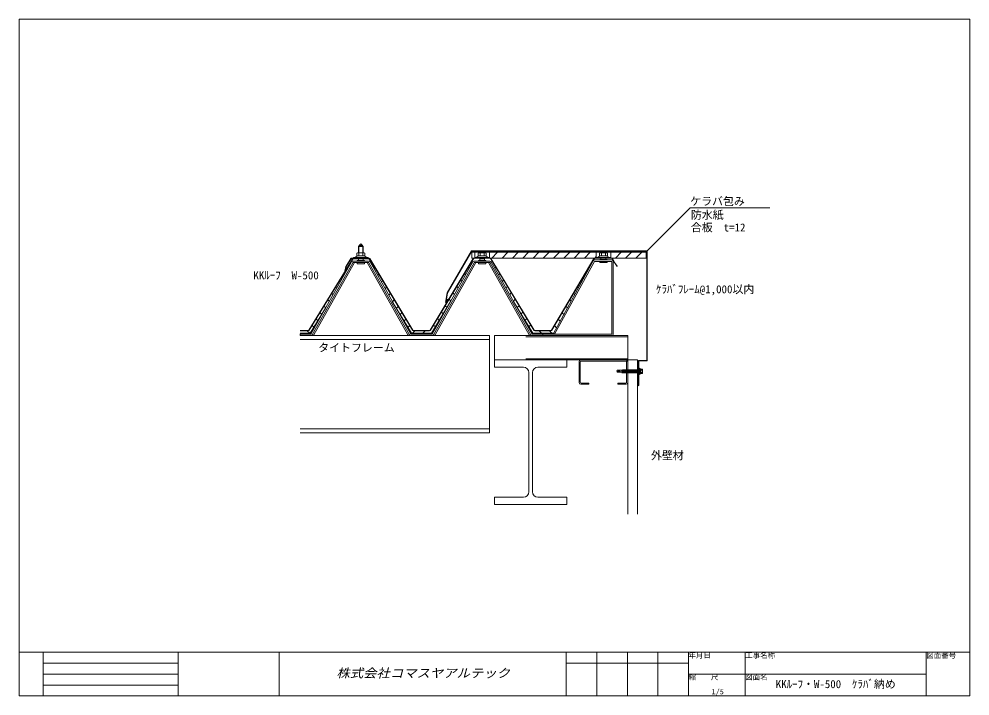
# Model space of a CAD drawing. Units: millimetres, scale not verified. Extents: x -1084 to 5209, y -2477 to 957.
# Drawn here: x 3249 to 5209, y -837 to 558 of the extents above; entities that cross this region are included whole.
import ezdxf
from ezdxf.enums import TextEntityAlignment as Align

# ---------------------------------------------------------------- set-up
doc = ezdxf.new("R2010")
doc.units = ezdxf.units.MM
doc.header["$LTSCALE"] = 5
doc.linetypes.add('USER1', pattern=[84, 63, -21])
doc.linetypes.add('USER2', pattern=[63, 42, -21])
doc.layers.add('0-0_0', color=1, linetype='Continuous', lineweight=18)
doc.layers.add('0-2_LAYER002', color=7, linetype='Continuous')
doc.styles.add('HG丸ｺﾞｼｯｸM-PRO', font='')
doc.styles.add('ＭＳ ゴシック', font='')
doc.styles.get('HG丸ｺﾞｼｯｸM-PRO').set_extended_font_data('HG丸ｺﾞｼｯｸM-PRO')
doc.styles.get('ＭＳ ゴシック').set_extended_font_data('MS Gothic')

msp = doc.modelspace()

# ---------------------------------------------------------------- linework, layer by layer
at = {"layer": '0-0_0', "color": 7}
for p, q in [((5208.823, 558.15), (5208.823, -836.85)), ((3948.323, 89.25), (3949.223, 90.15)), ((3948.323, 89.25), (3948.323, 76.45)), ((3948.323, 89.25), (3958.323, 89.25)), ((3949.223, 90.15), (3957.423, 90.15)), ((3949.223, 90.15), (3949.223, 76.45)), ((3949.573, 91.4), (3953.323, 95.15)), ((3949.573, 91.4), (3957.073, 91.4)), ((3949.573, 90.15), (3949.573, 91.4)), ((3953.323, 95.15), (3957.073, 91.4)), ((3957.073, 90.15), (3957.073, 91.4)), ((3957.423, 90.15), (3957.423, 76.45)), ((3958.323, 89.25), (3957.423, 90.15)), ((3958.323, 89.25), (3958.323, 76.45)), ((3846.409, -82.795), (3936.063, 63.41)), ((3846.92, -83.109), (3936.574, 63.096)), ((3922.906, 48.661), (3932.563, 64.41)), ((3923.417, 48.348), (3933.074, 64.096)), ((3969.354, 65.65), (3934.779, 65.65)), ((3969.354, 65.05), (3934.779, 65.05)), ((3937.188, 59.15), (3969.459, 59.15)), ((3968.61, 64.65), (3938.279, 64.65)), ((3968.61, 64.05), (3938.279, 64.05)), ((3938.323, 66.95), (3938.323, 65.65)), ((3940.823, 66.95), (3945.313, 69.516)), ((3961.406, 69.95), (3945.241, 69.95)), ((3946.323, 76.45), (3960.323, 76.45)), ((3948.323, 60.65), (3948.323, 64.05)), ((3949.282, 75.392), (3949.282, 69.95)), ((3957.365, 75.392), (3957.365, 69.95)), ((3958.323, 60.65), (3958.323, 64.05)), ((3960.323, 76.45), (3961.406, 75.825)), ((3960.823, 59.15), (3960.823, 60.65)), ((3965.823, 66.95), (3961.334, 69.516)), ((3961.406, 75.825), (3961.406, 69.95)), ((3974.203, 55.637), (3970.384, 62.974)), ((3974.735, 55.914), (3970.916, 63.251)), ((4059.726, -83.091), (3971.068, 64.082)), ((4060.24, -82.782), (3971.581, 64.392)), ((4185.065, 64.392), (4096.407, -82.782)), ((4185.579, 64.082), (4096.92, -83.091)), ((4219.459, 59.15), (4187.188, 59.15)), ((4219.354, 65.65), (4187.292, 65.65)), ((4219.354, 65.05), (4187.292, 65.05)), ((4188.323, 66.95), (4218.323, 66.95)), ((4188.323, 66.95), (4188.323, 65.65)), ((4190.823, 66.95), (4195.313, 69.516)), ((4196.323, 76.45), (4195.241, 75.825)), ((4195.241, 75.825), (4195.241, 69.95)), ((4211.406, 69.95), (4195.241, 69.95)), ((4195.823, 60.65), (4210.823, 60.65)), ((4195.823, 59.15), (4195.823, 60.65)), ((4196.323, 76.45), (4210.323, 76.45)), ((4198.323, 77.65), (4208.323, 77.65)), ((4198.323, 77.65), (4198.323, 76.45)), ((4198.323, 60.65), (4198.323, 65.05)), ((4198.323, 64.15), (4208.323, 64.15)), ((4198.433, 64.15), (4198.953, 65.05)), ((4199.223, 77.65), (4199.223, 76.45)), ((4199.282, 75.392), (4199.282, 69.95)), ((4207.365, 75.392), (4207.365, 69.95)), ((4207.423, 77.65), (4207.423, 76.45)), ((4208.213, 64.15), (4207.694, 65.05)), ((4208.323, 77.65), (4208.323, 76.45)), ((4208.323, 60.65), (4208.323, 65.05)), ((4210.323, 76.45), (4211.406, 75.825)), ((4210.823, 59.15), (4210.823, 60.65)), ((4215.823, 66.95), (4211.334, 69.516)), ((4211.406, 75.825), (4211.406, 69.95)), ((4309.726, -83.091), (4221.068, 64.082)), ((4310.24, -82.782), (4221.581, 64.392)), ((4433.568, 64.376), (4346.404, -82.769)), ((4434.084, 64.07), (4346.921, -83.075)), ((4432.469, 60.094), (4350.116, -89.906)), ((4435.099, 61.65), (4470.323, 61.65)), ((4470.11, 65.05), (4435.805, 65.05)), ((4438.323, 66.95), (4468.323, 66.95)), ((4470.11, 65.65), (4438.323, 65.65)), ((4440.823, 66.95), (4445.313, 69.516)), ((4446.323, 76.45), (4445.241, 75.825)), ((4445.241, 75.825), (4445.241, 69.95)), ((4461.406, 69.95), (4445.241, 69.95)), ((4445.823, 62.65), (4460.823, 62.65)), ((4445.823, 61.65), (4445.823, 62.65)), ((4446.323, 76.45), (4460.323, 76.45)), ((4448.323, 77.65), (4448.323, 76.45)), ((4448.323, 77.65), (4458.323, 77.65)), ((4448.323, 62.65), (4448.323, 65.05)), ((4449.223, 77.65), (4449.223, 76.45)), ((4449.282, 75.392), (4449.282, 69.95)), ((4457.365, 75.392), (4457.365, 69.95)), ((4457.423, 77.65), (4457.423, 76.45)), ((4458.323, 77.65), (4458.323, 76.45)), ((4458.323, 62.65), (4458.323, 65.05)), ((4460.323, 76.45), (4461.406, 75.825)), ((4460.823, 61.65), (4460.823, 62.65)), ((4465.823, 66.95), (4461.334, 69.516)), ((4461.406, 75.825), (4461.406, 69.95)), ((4475.703, 56.637), (4471.884, 63.974)), ((4476.235, 56.914), (4472.416, 64.251)), ((3934.404, 57.528), (3850.323, -91.35)), ((3937.014, 56.049), (3852.933, -92.829)), ((3940.52, 56.15), (3856.382, -92.829)), ((3922.606, 47.958), (3920.157, 38.57)), ((3923.187, 47.807), (3920.738, 38.418)), ((3937.188, 56.15), (3969.459, 56.15)), ((3945.823, 54.65), (3945.823, 56.15)), ((3946.823, 53.65), (3959.823, 53.65)), ((3960.823, 54.65), (3960.823, 56.15)), ((3966.127, 56.15), (4050.265, -92.829)), ((3969.633, 56.049), (4053.713, -92.829)), ((3972.243, 57.528), (4056.323, -91.35)), ((3974.366, 55.365), (3979.964, 47.217)), ((3974.861, 55.705), (3980.459, 47.557)), ((3979.964, 47.217), (3980.459, 47.557)), ((4184.404, 57.528), (4100.323, -91.35)), ((4187.014, 56.049), (4102.933, -92.829)), ((4190.52, 56.15), (4106.382, -92.829)), ((4219.459, 56.15), (4187.188, 56.15)), ((4195.823, 54.65), (4195.823, 56.15)), ((4196.823, 53.65), (4209.823, 53.65)), ((4210.823, 54.65), (4210.823, 56.15)), ((4216.127, 56.15), (4300.265, -92.829)), ((4219.633, 56.049), (4303.713, -92.829)), ((4222.243, 57.528), (4306.323, -91.35)), ((4435.099, 58.65), (4352.746, -91.35)), ((4435.099, 58.65), (4470.323, 58.65)), ((4446.262, 56.15), (4460.385, 56.15)), ((4470.323, 58.65), (4470.323, -91.35)), ((4473.323, 58.65), (4473.323, -91.35)), ((4475.866, 56.365), (4481.464, 48.217)), ((4476.361, 56.705), (4481.959, 48.557)), ((4481.464, 48.217), (4481.959, 48.557)), ((3920.157, 38.57), (3920.738, 38.418)), ((3844.704, -83.75), (3828.323, -83.75)), ((3844.704, -84.35), (3828.323, -84.35)), ((3850.323, -91.35), (3828.323, -91.35)), ((3853.772, -94.35), (3828.323, -94.35)), ((4052.875, -94.35), (4103.772, -94.35)), ((4056.04, -90.85), (4100.607, -90.85)), ((4056.323, -91.35), (4100.323, -91.35)), ((4094.693, -83.75), (4061.953, -83.75)), ((4094.693, -84.35), (4061.953, -84.35)), ((4302.875, -94.35), (4328.323, -94.35)), ((4306.323, -91.35), (4328.323, -91.35)), ((4344.684, -83.75), (4311.953, -83.75)), ((4344.684, -84.35), (4311.953, -84.35)), ((4328.323, -91.35), (4470.323, -91.35)), ((4328.323, -94.35), (4470.323, -94.35)), ((4352.746, -91.35), (4350.116, -89.906)), ((4503.323, -144.35), (4523.323, -144.35)), ((4503.323, -144.35), (4503.323, -462.35)), ((4523.323, -144.35), (4523.323, -462.35)), ((3248.823, -746.85), (5208.823, -746.85)), ((3298.823, -746.85), (3298.823, -836.85)), ((3577.168, -746.85), (3577.168, -836.85)), ((3784.73, -746.85), (3784.73, -836.85)), ((4376.605, -746.85), (4376.605, -836.85)), ((4439.605, -746.85), (4439.605, -836.85)), ((4502.605, -746.85), (4502.605, -836.85)), ((4565.605, -746.85), (4565.605, -836.85)), ((4628.605, -746.85), (4628.605, -836.85)), ((4745.603, -746.85), (4745.603, -836.85)), ((5118.823, -746.85), (5118.823, -836.85)), ((3298.823, -769.35), (3577.168, -769.35)), ((4628.605, -769.35), (4376.605, -769.35)), ((3298.823, -791.85), (3577.168, -791.85)), ((4628.605, -791.85), (5118.823, -791.85)), ((3298.823, -814.35), (3577.168, -814.35)), ((5208.823, -836.85), (3248.823, -836.85))]:
    msp.add_line(p, q, dxfattribs=at)
at = {"layer": '0-0_0', "color": 3}
for p, q in [((4131.352, -6.152), (4181.352, 80.45)), ((4132.115, -6.43), (4181.814, 79.65)), ((4542.523, 79.65), (4181.814, 79.65)), ((4542.523, -145.75), (4542.523, 79.65)), ((4132.115, -6.43), (4129.185, -23.047)), ((4129.185, -23.047), (4132.408, -19.206)), ((4132.408, -19.206), (4133.021, -19.72)), ((4542.523, -145.75), (4525.323, -145.75)), ((4525.323, -196.469), (4525.323, -145.75)), ((4543.323, -146.55), (4526.123, -146.55)), ((4526.123, -196.552), (4526.123, -146.55)), ((4525.123, -196.552), (4525.123, -187.452))]:
    msp.add_line(p, q, dxfattribs=at)
at = {"layer": '0-0_0', "color": 5, "linetype": 'USER1'}
msp.add_line((4541.523, 78.65), (4181.979, 78.65), dxfattribs=at)
at = {"layer": '0-0_0', "color": 2}
for p, q in [((3938.323, 65.65), (3968.323, 65.65)), ((4188.323, 65.65), (4218.323, 65.65)), ((4218.323, 66.95), (4218.323, 65.65)), ((4438.323, 66.95), (4438.323, 65.65)), ((4468.323, 66.95), (4468.323, 65.65)), ((4328.323, -91.35), (4328.323, -94.35))]:
    msp.add_line(p, q, dxfattribs=at)
at = {"layer": '0-0_0', "color": 33}
for p, q in [((4181.979, 77.65), (4218.323, 77.65)), ((4188.323, 77.65), (4188.323, 65.65)), ((4218.323, 77.65), (4218.323, 65.65)), ((4468.323, 77.65), (4218.323, 77.65)), ((4223.325, 65.65), (4235.325, 77.65)), ((4244.539, 65.65), (4256.539, 77.65)), ((4265.752, 65.65), (4277.752, 77.65)), ((4286.965, 65.65), (4298.965, 77.65)), ((4308.178, 65.65), (4320.178, 77.65)), ((4329.391, 65.65), (4341.391, 77.65)), ((4350.605, 65.65), (4362.605, 77.65)), ((4371.818, 65.65), (4383.818, 77.65)), ((4393.031, 65.65), (4405.031, 77.65)), ((4414.244, 65.65), (4426.244, 77.65)), ((4435.457, 65.65), (4438.323, 68.516)), ((4541.523, 77.65), (4468.323, 77.65)), ((4468.323, 77.65), (4468.323, 65.65)), ((4541.523, 65.65), (4468.323, 65.65)), ((4477.884, 65.65), (4489.884, 77.65)), ((4499.097, 65.65), (4511.097, 77.65)), ((4520.31, 65.65), (4532.31, 77.65)), ((4541.523, 65.65), (4541.523, 77.65))]:
    msp.add_line(p, q, dxfattribs=at)
at = {"layer": '0-0_0', "color": 2, "linetype": 'USER2'}
msp.add_line((4188.323, 65.65), (4218.323, 65.65), dxfattribs=at)
at = {"layer": '0-0_0', "color": 5}
for p, q in [((3925.607, 45.212), (3926.784, 44.035)), ((3972.593, 56.908), (3972.658, 56.973)), ((3980.249, 43.351), (3982.313, 45.415)), ((4175.138, 46.75), (4177.17, 44.719)), ((4229.477, 44.719), (4231.509, 46.75)), ((4423.518, 46.232), (4424.383, 45.367)), ((3917.544, 32.062), (3919.127, 30.478)), ((3987.906, 29.795), (3990.288, 32.177)), ((4159.188, 20.273), (4161.857, 17.605)), ((4167.163, 33.512), (4169.513, 31.162)), ((4237.134, 31.162), (4239.484, 33.512)), ((4244.79, 17.605), (4247.458, 20.273)), ((4415.626, 32.91), (4416.865, 31.672)), ((3901.417, 5.763), (3903.815, 3.365)), ((3909.48, 18.912), (3911.471, 16.922)), ((3995.562, 16.238), (3998.263, 18.938)), ((4003.218, 2.681), (4006.238, 5.7)), ((4151.213, 7.035), (4154.201, 4.048)), ((4252.446, 4.048), (4255.433, 7.035)), ((4399.844, 6.267), (4401.827, 4.283)), ((4407.735, 19.588), (4409.346, 17.977)), ((3893.353, -7.387), (3896.158, -10.192)), ((4010.875, -10.876), (4014.213, -7.538)), ((4135.264, -19.441), (4138.888, -23.066)), ((4143.239, -6.203), (4146.544, -9.509)), ((4260.103, -9.509), (4263.408, -6.203)), ((4267.759, -23.066), (4271.383, -19.441)), ((4391.952, -7.055), (4394.309, -9.412)), ((3848.958, -89.35), (3880.534, -37.858)), ((3877.226, -33.686), (3880.862, -37.322)), ((3885.29, -20.537), (3888.502, -23.749)), ((4057.659, -89.35), (4018.208, -23.861)), ((4022.187, -20.777), (4018.545, -24.419)), ((4030.162, -34.015), (4026.52, -37.658)), ((4098.988, -89.35), (4138.439, -23.861)), ((4127.289, -32.68), (4130.932, -36.323)), ((4307.659, -89.35), (4268.208, -23.861)), ((4279.358, -32.68), (4275.715, -36.323)), ((4376.169, -33.699), (4379.272, -36.801)), ((4384.061, -20.377), (4386.79, -23.106)), ((3869.163, -46.836), (3872.799, -50.472)), ((4038.137, -47.253), (4034.494, -50.896)), ((4119.314, -45.918), (4122.957, -49.561)), ((4287.333, -45.918), (4283.69, -49.561)), ((4368.278, -47.021), (4371.753, -50.496)), ((3853.036, -73.136), (3856.672, -76.771)), ((3861.099, -59.986), (3864.735, -63.622)), ((4046.112, -60.491), (4042.469, -64.134)), ((4054.087, -73.73), (4050.444, -77.373)), ((4103.364, -72.395), (4107.007, -76.037)), ((4111.339, -59.156), (4114.982, -62.799)), ((4295.308, -59.156), (4291.665, -62.799)), ((4303.283, -72.395), (4299.64, -76.037)), ((4352.495, -73.664), (4356.716, -77.885)), ((4360.387, -60.342), (4364.234, -64.19)), ((3848.958, -89.35), (3828.323, -89.35)), ((3843.037, -84.35), (3848.037, -89.35)), ((4098.988, -89.35), (4057.659, -89.35)), ((4064.68, -84.35), (4059.68, -89.35)), ((4085.894, -84.35), (4080.894, -89.35)), ((4307.659, -89.35), (4350.421, -89.35)), ((4320.754, -84.35), (4325.754, -89.35)), ((4341.967, -84.35), (4346.967, -89.35))]:
    msp.add_line(p, q, dxfattribs=at)
at = {"layer": '0-0_0', "color": 4}
for p, q in [((3828.323, -94.35), (4218.823, -94.35)), ((4218.823, -294.35), (4218.823, -94.35)), ((4228.823, -94.35), (4228.823, -144.35)), ((4503.323, -94.35), (4228.823, -94.35)), ((4503.323, -94.35), (4503.323, -144.35)), ((3828.323, -102.35), (4218.823, -102.35)), ((4228.823, -144.35), (4228.823, -159.25)), ((4228.823, -144.35), (4228.823, -159.25)), ((4503.323, -144.35), (4228.823, -144.35)), ((4403.323, -147.55), (4403.323, -191.15)), ((4405.623, -190.45), (4405.623, -148.25)), ((4500.123, -144.35), (4406.523, -144.35)), ((4407.223, -146.65), (4499.423, -146.65)), ((4501.023, -148.25), (4501.023, -190.45)), ((4503.323, -191.15), (4503.323, -147.55)), ((4228.823, -159.25), (4288.423, -159.25)), ((4299.598, -416.275), (4299.598, -170.425)), ((4307.048, -416.275), (4307.048, -170.425)), ((4377.823, -159.25), (4318.223, -159.25)), ((4406.523, -194.35), (4423.323, -194.35)), ((4483.323, -192.05), (4483.323, -194.35)), ((4499.423, -192.05), (4483.323, -192.05)), ((4483.323, -194.35), (4500.123, -194.35)), ((4218.823, -286.35), (3828.323, -286.35)), ((4218.823, -294.35), (3828.323, -294.35)), ((4228.823, -427.45), (4288.423, -427.45)), ((4228.823, -442.35), (4228.823, -427.45)), ((4377.823, -427.45), (4318.223, -427.45)), ((4377.823, -442.35), (4377.823, -427.45)), ((4228.823, -442.35), (4377.823, -442.35))]:
    msp.add_line(p, q, dxfattribs=at)
at = {"layer": '0-0_0', "color": 4, "linetype": 'USER2'}
for p, q in [((4503.323, -96.65), (4228.823, -96.65)), ((4503.323, -142.05), (4228.823, -142.05))]:
    msp.add_line(p, q, dxfattribs=at)
at = {"layer": '0-0_0'}
for p, q in [((4481.123, -167.761), (4482.294, -165.761)), ((4481.123, -167.761), (4482.314, -169.761)), ((4526.123, -165.761), (4482.294, -165.761)), ((4526.123, -169.761), (4482.314, -169.761)), ((4490.953, -169.761), (4490.953, -165.761)), ((4492.244, -171.318), (4493.282, -163.928)), ((4494.244, -171.318), (4495.282, -163.928)), ((4496.244, -171.318), (4497.282, -163.928)), ((4498.244, -171.318), (4499.282, -163.928)), ((4500.244, -171.318), (4501.282, -163.928)), ((4502.244, -171.318), (4503.282, -163.928)), ((4504.244, -171.318), (4505.282, -163.928)), ((4506.244, -171.318), (4507.282, -163.928)), ((4508.244, -171.318), (4509.282, -163.928)), ((4510.244, -171.318), (4511.282, -163.928)), ((4512.244, -171.318), (4513.282, -163.928)), ((4514.244, -171.318), (4515.282, -163.928)), ((4516.244, -171.318), (4517.282, -163.928)), ((4518.244, -171.318), (4519.282, -163.928)), ((4520.244, -171.318), (4521.282, -163.928)), ((4522.244, -171.318), (4523.282, -163.928)), ((4524.244, -171.318), (4525.282, -163.928)), ((4527.018, -161.363), (4526.123, -161.363)), ((4526.123, -174.159), (4526.123, -161.363)), ((4527.018, -174.159), (4526.123, -174.159)), ((4527.018, -174.468), (4527.018, -161.054)), ((4527.733, -161.054), (4527.018, -161.054)), ((4527.733, -174.468), (4527.018, -174.468)), ((4527.733, -174.468), (4527.733, -161.054)), ((4527.733, -161.054), (4528.448, -163.821)), ((4527.733, -174.468), (4528.448, -171.7)), ((4528.448, -172.68), (4528.448, -162.842)), ((4528.896, -162.395), (4529.343, -162.395)), ((4528.896, -173.127), (4529.343, -173.127)), ((4529.79, -172.68), (4529.79, -162.842)), ((4530.193, -163.357), (4529.79, -162.842)), ((4530.193, -172.165), (4529.79, -172.68)), ((4530.193, -163.357), (4533.404, -163.357)), ((4530.193, -172.165), (4530.193, -163.357)), ((4533.404, -165.513), (4530.193, -165.513)), ((4533.404, -170.009), (4530.193, -170.009)), ((4530.193, -172.165), (4533.404, -172.165)), ((4534.12, -171.449), (4534.12, -164.072))]:
    msp.add_line(p, q, dxfattribs=at)
at = {"layer": '0-0_0', "color": 7}
for points in [[(3248.823, -836.85), (3248.823, 558.15), (5208.823, 558.15)], [(3938.323, 66.95), (3968.323, 66.95), (3968.323, 65.65)], [(3946.323, 76.45), (3945.241, 75.825), (3945.241, 69.95)], [(3945.823, 59.15), (3945.823, 60.65), (3960.823, 60.65)], [(3850.607, -90.85), (3828.323, -90.85), (3828.323, -94.35)], [(4306.04, -90.85), (4328.323, -90.85), (4328.323, -94.35)]]:
    msp.add_lwpolyline(points, dxfattribs=at)
at = {"layer": '0-0_0', "color": 4}
for points in [[(4542.523, 79.65), (4632.243, 169.37), (4796.638, 169.37)], [(4228.823, -144.35), (4377.823, -144.35), (4377.823, -159.25)], [(4423.323, -194.35), (4423.323, -192.05), (4407.223, -192.05)]]:
    msp.add_lwpolyline(points, dxfattribs=at)
at = {"layer": '0-0_0', "color": 3}
for points in [[(4543.323, -146.55), (4543.323, 80.45), (4181.352, 80.45)], [(4131.352, -6.152), (4127.879, -25.848), (4133.021, -19.72)], [(4524.323, -196.552), (4524.323, -187.452), (4525.123, -187.452)]]:
    msp.add_lwpolyline(points, dxfattribs=at)
at = {"layer": '0-0_0', "color": 33}
for points in [[(4181.979, 77.65), (4181.979, 65.65), (4188.323, 65.65)], [(4438.323, 77.65), (4438.323, 65.65), (4218.323, 65.65)]]:
    msp.add_lwpolyline(points, dxfattribs=at)
at = {"layer": '0-0_0'}
msp.add_lwpolyline([(4481.123, -167.761), (4488.398, -168.017), (4482.294, -165.761)], dxfattribs=at)
at = {"layer": '0-0_0', "color": 7}
for centre, radius, start, end in [((3934.779, 63.05), 2.6, 90, 148.48306), ((3934.779, 63.05), 2, 90, 148.48306), ((3937.188, 55.95), 3.2, 90, 150.46122), ((3938.279, 62.05), 2.6, 90, 148.48306), ((3938.279, 62.05), 2, 90, 148.48306), ((3946.95, 66.65), 3.3, 90, 119.74488), ((3947.261, 73.992), 2.458, 34.71965, 90), ((3953.323, 68.204), 8.246, 60.65346, 119.34654), ((3959.386, 73.992), 2.458, 90, 145.28035), ((3959.697, 66.65), 3.3, 60.25512, 90), ((3968.61, 62.05), 2.6, 27.49808, 90), ((3968.61, 62.05), 2, 27.49808, 90), ((3969.354, 63.05), 2.6, 31.06516, 90), ((3969.354, 63.05), 2, 31.06516, 90), ((3969.459, 55.95), 3.2, 29.53878, 90), ((4187.188, 55.95), 3.2, 90, 150.46122), ((4187.292, 63.05), 2.6, 90, 148.93484), ((4187.292, 63.05), 2, 90, 148.93484), ((4196.95, 66.65), 3.3, 90, 119.74488), ((4197.261, 73.992), 2.458, 34.71965, 90), ((4203.323, 68.204), 8.246, 60.65346, 119.34654), ((4209.386, 73.992), 2.458, 90, 145.28035), ((4209.697, 66.65), 3.3, 60.25512, 90), ((4219.354, 63.05), 2.6, 31.06516, 90), ((4219.354, 63.05), 2, 31.06516, 90), ((4219.459, 55.95), 3.2, 29.53878, 90), ((4435.099, 58.65), 3, 90, 151.23235), ((4435.805, 63.05), 2.6, 90, 149.35879), ((4435.805, 63.05), 2, 90, 149.35879), ((4446.95, 66.65), 3.3, 90, 119.74488), ((4447.261, 73.992), 2.458, 34.71965, 90), ((4453.323, 68.204), 8.246, 60.65346, 119.34654), ((4459.386, 73.992), 2.458, 90, 145.28035), ((4459.697, 66.65), 3.3, 60.25512, 90), ((4470.11, 63.05), 2.6, 27.49808, 90), ((4470.11, 63.05), 2, 27.49808, 90), ((4470.323, 58.65), 3, 0, 90), ((3925.122, 47.302), 2.6, 148.48306, 165.37964), ((3925.122, 47.302), 2, 148.48306, 165.37964), ((3946.823, 54.65), 1, 180, 270), ((3959.823, 54.65), 1, 270, 0), ((3976.509, 56.838), 2.6, 207.49808, 214.48956), ((3976.509, 56.838), 2, 207.49808, 214.48956), ((4196.823, 54.65), 1, 180, 270), ((4209.823, 54.65), 1, 270, 0), ((4447.823, 57.4), 2, 141.31781, 218.68219), ((4458.823, 57.4), 2, 321.31781, 38.68219), ((4478.009, 57.838), 2.6, 207.49808, 214.48956), ((4478.009, 57.838), 2, 207.49808, 214.48956), ((3844.704, -81.75), 2, 270, 328.48306), ((3844.704, -81.75), 2.6, 270, 328.48306), ((3850.323, -91.35), 3, 270, 330.46122), ((3853.772, -91.35), 3, 270, 330.46122), ((4052.875, -91.35), 3, 209.53878, 270), ((4056.323, -91.35), 3, 209.53878, 270), ((4061.953, -81.75), 2.6, 211.06516, 270), ((4061.953, -81.75), 2, 211.06516, 270), ((4094.693, -81.75), 2, 270, 328.93484), ((4094.693, -81.75), 2.6, 270, 328.93484), ((4100.323, -91.35), 3, 270, 330.46122), ((4103.772, -91.35), 3, 270, 330.46122), ((4302.875, -91.35), 3, 209.53878, 270), ((4306.323, -91.35), 3, 209.53878, 270), ((4311.953, -81.75), 2.6, 211.06516, 270), ((4311.953, -81.75), 2, 211.06516, 270), ((4344.684, -81.75), 2, 270, 329.35879), ((4344.684, -81.75), 2.6, 270, 329.35879), ((4470.323, -91.35), 3, 270, 0)]:
    msp.add_arc(centre, radius, start, end, dxfattribs=at)
at = {"layer": '0-0_0', "color": 2}
for centre, start, end in [((3937.188, 55.95), 90, 150.46122), ((3969.459, 55.95), 29.53878, 90), ((4187.188, 55.95), 90, 150.46122), ((4219.459, 55.95), 29.53878, 90)]:
    msp.add_arc(centre, 0.2, start, end, dxfattribs=at)
at = {"layer": '0-0_0', "color": 4}
for centre, radius, start, end in [((4406.523, -147.55), 3.2, 90, 180), ((4407.223, -148.25), 1.6, 90, 180), ((4499.423, -148.25), 1.6, 0, 90), ((4500.123, -147.55), 3.2, 0, 90), ((4288.423, -170.425), 11.175, 0, 90), ((4318.223, -170.425), 11.175, 90, 180), ((4406.523, -191.15), 3.2, 180, 270), ((4407.223, -190.45), 1.6, 180, 270), ((4499.423, -190.45), 1.6, 270, 0), ((4500.123, -191.15), 3.2, 270, 0), ((4288.423, -416.275), 11.175, 270, 0), ((4318.223, -416.275), 11.175, 180, 270)]:
    msp.add_arc(centre, radius, start, end, dxfattribs=at)
at = {"layer": '0-0_0'}
for centre, radius, start, end in [((4528.896, -162.842), 0.447, 90, 180), ((4528.896, -172.68), 0.447, 180, 270), ((4529.343, -162.842), 0.447, 0, 90), ((4529.343, -172.68), 0.447, 270, 0), ((4533.404, -164.072), 0.715, 0, 90), ((4533.404, -164.797), 0.715, 270, 0), ((4533.404, -166.228), 0.715, 0, 90), ((4533.404, -169.294), 0.715, 270, 0), ((4533.404, -170.725), 0.715, 0, 90), ((4533.404, -171.449), 0.715, 270, 0)]:
    msp.add_arc(centre, radius, start, end, dxfattribs=at)
at = {"layer": '0-0_0', "color": 3}
for radius, end in [(0.9, 0.00005), (0.1, 0)]:
    msp.add_arc((4525.223, -196.552), radius, 180, end, dxfattribs=at)

# ---------------------------------------------------------------- texts
at = {"layer": '0-0_0', "color": 7, "style": 'ＭＳ ゴシック'}
for s, height, p in [('ケラバ包み', 16.5, (4632.243, 169.37)), ('防水紙', 16.5, (4633.491, 141.263)), ('合板\u3000t=12', 16.5, (4633.61, 115.369)), ('KKﾙｰﾌ\u3000W-500', 16.5, (3731.814, 16.81)), ('ｹﾗﾊﾞﾌﾚｰﾑ@1,000以内', 16.5, (4561.865, -11.936)), ('タイトフレーム', 16.5, (3865.505, -132.307)), ('外壁材', 16.5, (4551.377, -354.29)), ('年月日', 11, (4628.605, -761.85)), ('工事名称', 11, (4745.603, -761.85)), ('図面番号', 11, (5118.823, -761.85)), ('縮\u3000\u3000尺', 11, (4628.605, -806.85)), ('図面名', 11, (4745.603, -806.85)), ('1/5', 11, (4675.854, -836.85))]:
    msp.add_text(s, height=height, dxfattribs=at).set_placement(p, align=Align.BOTTOM_LEFT)
at = {"layer": '0-0_0', "color": 3, "style": 'HG丸ｺﾞｼｯｸM-PRO', "oblique": 15, "width": 1.1}
msp.add_text('株式会社コマスヤアルテック', height=18.33, dxfattribs=at).set_placement((3903.167, -804.35), align=Align.BOTTOM_LEFT)
at = {"layer": '0-2_LAYER002', "style": 'ＭＳ ゴシック'}
msp.add_text('KKﾙｰﾌ・W-500\u3000ｹﾗﾊﾞ納め', height=16.5, dxfattribs=at).set_placement((4808.463, -825.6), align=Align.BOTTOM_LEFT)

doc.saveas('drawing.dxf')
